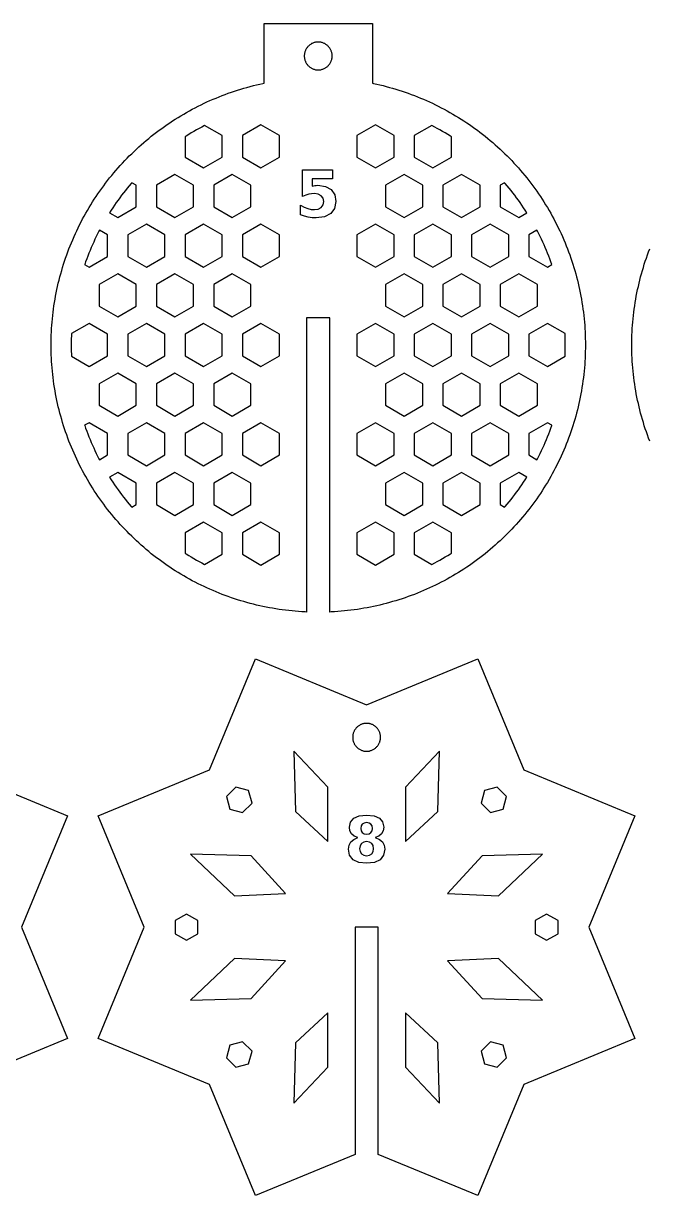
# Model space of a CAD drawing. Header units: millimetres. Extents: x 0 to 439, y -239 to 0.
# Drawn here: x 217.4 to 298.3, y -233.3 to -82 of the extents above; entities that cross this region are included whole.
import ezdxf

# ---------------------------------------------------------------- set-up
doc = ezdxf.new("R2010")
doc.units = ezdxf.units.MM
doc.layers.add('CUT', color=1, linetype='Continuous')
doc.layers.add('ENGRAVE', color=7, linetype='Continuous')

msp = doc.modelspace()

# ---------------------------------------------------------------- linework, layer by layer
at = {"layer": 'CUT'}
for points in [[(289.96, -125.19), (289.94, -125.62), (289.91, -126.04), (289.87, -126.46), (289.83, -126.88), (289.79, -127.3), (289.74, -127.72), (289.69, -128.14), (289.63, -128.56), (289.56, -128.98), (289.49, -129.4), (289.42, -129.81), (289.34, -130.23), (289.25, -130.65), (289.16, -131.06), (289.07, -131.47), (288.97, -131.88), (288.86, -132.29), (288.75, -132.7), (288.63, -133.11), (288.51, -133.51), (288.39, -133.92), (288.26, -134.32), (288.12, -134.72), (287.98, -135.12), (287.84, -135.52), (287.69, -135.92), (287.53, -136.31), (287.37, -136.7), (287.21, -137.09), (287.04, -137.48), (286.87, -137.87), (286.69, -138.25), (286.5, -138.63), (286.32, -139.01), (286.12, -139.39), (285.93, -139.76), (285.72, -140.14), (285.52, -140.5), (285.31, -140.87), (285.09, -141.24), (284.87, -141.6), (284.65, -141.96), (284.42, -142.31), (284.19, -142.67), (283.95, -143.02), (283.71, -143.37), (283.46, -143.71), (283.21, -144.05), (282.96, -144.39), (282.7, -144.73), (282.44, -145.06), (282.17, -145.39), (281.9, -145.71), (281.62, -146.03), (281.35, -146.35), (281.06, -146.67), (280.78, -146.98), (280.49, -147.29), (280.19, -147.59), (279.9, -147.9), (279.59, -148.19), (279.29, -148.49), (278.98, -148.78), (278.67, -149.06), (278.35, -149.35), (278.03, -149.62), (277.71, -149.9), (277.39, -150.17), (277.06, -150.44), (276.73, -150.7), (276.39, -150.96), (276.05, -151.21), (275.71, -151.46), (275.37, -151.71), (275.02, -151.95), (274.67, -152.19), (274.31, -152.42), (273.96, -152.65), (273.6, -152.87), (273.24, -153.09), (272.87, -153.31), (272.5, -153.52), (272.14, -153.72), (271.76, -153.93), (271.39, -154.12), (271.01, -154.32), (270.63, -154.5), (270.25, -154.69), (269.87, -154.87), (269.48, -155.04), (269.09, -155.21), (268.7, -155.37), (268.31, -155.53), (267.92, -155.69), (267.52, -155.84), (267.12, -155.98), (266.72, -156.12), (266.32, -156.26), (265.92, -156.39), (265.51, -156.51), (265.11, -156.63), (264.7, -156.75), (264.29, -156.86), (263.88, -156.97), (263.47, -157.07), (263.06, -157.16), (262.65, -157.25), (262.23, -157.34), (261.81, -157.42), (261.4, -157.49), (260.98, -157.56), (260.56, -157.63), (260.14, -157.69), (259.72, -157.74), (259.3, -157.79), (258.88, -157.83), (258.46, -157.87), (258.04, -157.91), (257.62, -157.94), (257.19, -157.96), (257, -157.97), (257, -120), (254, -120), (254, -157.97), (253.81, -157.96), (253.38, -157.94), (252.96, -157.91), (252.54, -157.87), (252.12, -157.83), (251.7, -157.79), (251.28, -157.74), (250.86, -157.69), (250.44, -157.63), (250.02, -157.56), (249.6, -157.49), (249.19, -157.42), (248.77, -157.34), (248.35, -157.25), (247.94, -157.16), (247.53, -157.07), (247.12, -156.97), (246.71, -156.86), (246.3, -156.75), (245.89, -156.63), (245.49, -156.51), (245.08, -156.39), (244.68, -156.26), (244.28, -156.12), (243.88, -155.98), (243.48, -155.84), (243.08, -155.69), (242.69, -155.53), (242.3, -155.37), (241.91, -155.21), (241.52, -155.04), (241.13, -154.87), (240.75, -154.69), (240.37, -154.5), (239.99, -154.32), (239.61, -154.12), (239.24, -153.93), (238.86, -153.72), (238.5, -153.52), (238.13, -153.31), (237.76, -153.09), (237.4, -152.87), (237.04, -152.65), (236.69, -152.42), (236.33, -152.19), (235.98, -151.95), (235.63, -151.71), (235.29, -151.46), (234.95, -151.21), (234.61, -150.96), (234.27, -150.7), (233.94, -150.44), (233.61, -150.17), (233.29, -149.9), (232.97, -149.62), (232.65, -149.35), (232.33, -149.06), (232.02, -148.78), (231.71, -148.49), (231.41, -148.19), (231.1, -147.9), (230.81, -147.59), (230.51, -147.29), (230.22, -146.98), (229.94, -146.67), (229.65, -146.35), (229.38, -146.03), (229.1, -145.71), (228.83, -145.39), (228.56, -145.06), (228.3, -144.73), (228.04, -144.39), (227.79, -144.05), (227.54, -143.71), (227.29, -143.37), (227.05, -143.02), (226.81, -142.67), (226.58, -142.31), (226.35, -141.96), (226.13, -141.6), (225.91, -141.24), (225.69, -140.87), (225.48, -140.5), (225.28, -140.14), (225.07, -139.76), (224.88, -139.39), (224.68, -139.01), (224.5, -138.63), (224.31, -138.25), (224.13, -137.87), (223.96, -137.48), (223.79, -137.09), (223.63, -136.7), (223.47, -136.31), (223.31, -135.92), (223.16, -135.52), (223.02, -135.12), (222.88, -134.72), (222.74, -134.32), (222.61, -133.92), (222.49, -133.51), (222.37, -133.11), (222.25, -132.7), (222.14, -132.29), (222.03, -131.88), (221.93, -131.47), (221.84, -131.06), (221.75, -130.65), (221.66, -130.23), (221.58, -129.81), (221.51, -129.4), (221.44, -128.98), (221.37, -128.56), (221.31, -128.14), (221.26, -127.72), (221.21, -127.3), (221.17, -126.88), (221.13, -126.46), (221.09, -126.04), (221.06, -125.62), (221.04, -125.19), (221.02, -124.77), (221.01, -124.35), (221, -123.92), (221, -123.5), (221, -123.08), (221.01, -122.65), (221.02, -122.23), (221.04, -121.81), (221.06, -121.38), (221.09, -120.96), (221.13, -120.54), (221.17, -120.12), (221.21, -119.7), (221.26, -119.28), (221.31, -118.86), (221.37, -118.44), (221.44, -118.02), (221.51, -117.6), (221.58, -117.19), (221.66, -116.77), (221.75, -116.35), (221.84, -115.94), (221.93, -115.53), (222.03, -115.12), (222.14, -114.71), (222.25, -114.3), (222.37, -113.89), (222.49, -113.49), (222.61, -113.08), (222.74, -112.68), (222.88, -112.28), (223.02, -111.88), (223.16, -111.48), (223.31, -111.08), (223.47, -110.69), (223.63, -110.3), (223.79, -109.91), (223.96, -109.52), (224.13, -109.13), (224.31, -108.75), (224.5, -108.37), (224.68, -107.99), (224.88, -107.61), (225.07, -107.24), (225.28, -106.86), (225.48, -106.5), (225.69, -106.13), (225.91, -105.76), (226.13, -105.4), (226.35, -105.04), (226.58, -104.69), (226.81, -104.33), (227.05, -103.98), (227.29, -103.63), (227.54, -103.29), (227.79, -102.95), (228.04, -102.61), (228.3, -102.27), (228.56, -101.94), (228.83, -101.61), (229.1, -101.29), (229.38, -100.97), (229.65, -100.65), (229.94, -100.33), (230.22, -100.02), (230.51, -99.71), (230.81, -99.41), (231.1, -99.1), (231.41, -98.81), (231.71, -98.51), (232.02, -98.22), (232.33, -97.94), (232.65, -97.65), (232.97, -97.38), (233.29, -97.1), (233.61, -96.83), (233.94, -96.56), (234.27, -96.3), (234.61, -96.04), (234.95, -95.79), (235.29, -95.54), (235.63, -95.29), (235.98, -95.05), (236.33, -94.81), (236.69, -94.58), (237.04, -94.35), (237.4, -94.13), (237.76, -93.91), (238.13, -93.69), (238.5, -93.48), (238.86, -93.28), (239.24, -93.07), (239.61, -92.88), (239.99, -92.68), (240.37, -92.5), (240.75, -92.31), (241.13, -92.13), (241.52, -91.96), (241.91, -91.79), (242.3, -91.63), (242.69, -91.47), (243.08, -91.31), (243.48, -91.16), (243.88, -91.02), (244.28, -90.88), (244.68, -90.74), (245.08, -90.61), (245.49, -90.49), (245.89, -90.37), (246.3, -90.25), (246.71, -90.14), (247.12, -90.03), (247.53, -89.93), (247.94, -89.84), (248.35, -89.75), (248.5, -89.72), (248.5, -82), (262.5, -82), (262.5, -89.72), (262.65, -89.75), (263.06, -89.84), (263.47, -89.93), (263.88, -90.03), (264.29, -90.14), (264.7, -90.25), (265.11, -90.37), (265.51, -90.49), (265.92, -90.61), (266.32, -90.74), (266.72, -90.88), (267.12, -91.02), (267.52, -91.16), (267.92, -91.31), (268.31, -91.47), (268.7, -91.63), (269.09, -91.79), (269.48, -91.96), (269.87, -92.13), (270.25, -92.31), (270.63, -92.5), (271.01, -92.68), (271.39, -92.88), (271.76, -93.07), (272.14, -93.28), (272.5, -93.48), (272.87, -93.69), (273.24, -93.91), (273.6, -94.13), (273.96, -94.35), (274.31, -94.58), (274.67, -94.81), (275.02, -95.05), (275.37, -95.29), (275.71, -95.54), (276.05, -95.79), (276.39, -96.04), (276.73, -96.3), (277.06, -96.56), (277.39, -96.83), (277.71, -97.1), (278.03, -97.38), (278.35, -97.65), (278.67, -97.94), (278.98, -98.22), (279.29, -98.51), (279.59, -98.81), (279.9, -99.1), (280.19, -99.41), (280.49, -99.71), (280.78, -100.02), (281.06, -100.33), (281.35, -100.65), (281.62, -100.97), (281.9, -101.29), (282.17, -101.61), (282.44, -101.94), (282.7, -102.27), (282.96, -102.61), (283.21, -102.95), (283.46, -103.29), (283.71, -103.63), (283.95, -103.98), (284.19, -104.33), (284.42, -104.69), (284.65, -105.04), (284.87, -105.4), (285.09, -105.76), (285.31, -106.13), (285.52, -106.5), (285.72, -106.86), (285.93, -107.24), (286.12, -107.61), (286.32, -107.99), (286.5, -108.37), (286.69, -108.75), (286.87, -109.13), (287.04, -109.52), (287.21, -109.91), (287.37, -110.3), (287.53, -110.69), (287.69, -111.08), (287.84, -111.48), (287.98, -111.88), (288.12, -112.28), (288.26, -112.68), (288.39, -113.08), (288.51, -113.49), (288.63, -113.89), (288.75, -114.3), (288.86, -114.71), (288.97, -115.12), (289.07, -115.53), (289.16, -115.94), (289.25, -116.35), (289.34, -116.77), (289.42, -117.19), (289.49, -117.6), (289.56, -118.02), (289.63, -118.44), (289.69, -118.86), (289.74, -119.28), (289.79, -119.7), (289.83, -120.12), (289.87, -120.54), (289.91, -120.96), (289.94, -121.38), (289.96, -121.81), (289.98, -122.23), (289.99, -122.65), (290, -123.08), (290, -123.5), (290, -123.92), (289.99, -124.35), (289.98, -124.77), (289.96, -125.19)], [(257.3, -86.11), (257.29, -86.02), (257.28, -85.94), (257.27, -85.85), (257.25, -85.76), (257.22, -85.68), (257.19, -85.59), (257.16, -85.51), (257.13, -85.43), (257.09, -85.35), (257.04, -85.27), (257, -85.2), (256.95, -85.13), (256.89, -85.06), (256.83, -84.99), (256.77, -84.93), (256.71, -84.87), (256.64, -84.81), (256.57, -84.75), (256.5, -84.7), (256.43, -84.66), (256.35, -84.61), (256.27, -84.57), (256.19, -84.54), (256.11, -84.51), (256.02, -84.48), (255.94, -84.45), (255.85, -84.43), (255.76, -84.42), (255.68, -84.41), (255.59, -84.4), (255.5, -84.4), (255.41, -84.4), (255.32, -84.41), (255.24, -84.42), (255.15, -84.43), (255.06, -84.45), (254.98, -84.48), (254.89, -84.51), (254.81, -84.54), (254.73, -84.57), (254.65, -84.61), (254.57, -84.66), (254.5, -84.7), (254.43, -84.75), (254.36, -84.81), (254.29, -84.87), (254.23, -84.93), (254.17, -84.99), (254.11, -85.06), (254.05, -85.13), (254, -85.2), (253.96, -85.27), (253.91, -85.35), (253.87, -85.43), (253.84, -85.51), (253.81, -85.59), (253.78, -85.68), (253.75, -85.76), (253.73, -85.85), (253.72, -85.94), (253.71, -86.02), (253.7, -86.11), (253.7, -86.2), (253.7, -86.29), (253.71, -86.38), (253.72, -86.46), (253.73, -86.55), (253.75, -86.64), (253.78, -86.72), (253.81, -86.81), (253.84, -86.89), (253.87, -86.97), (253.91, -87.05), (253.96, -87.13), (254, -87.2), (254.05, -87.27), (254.11, -87.34), (254.17, -87.41), (254.23, -87.47), (254.29, -87.53), (254.36, -87.59), (254.43, -87.65), (254.5, -87.7), (254.57, -87.74), (254.65, -87.79), (254.73, -87.83), (254.81, -87.86), (254.89, -87.89), (254.98, -87.92), (255.06, -87.95), (255.15, -87.97), (255.24, -87.98), (255.32, -87.99), (255.41, -88), (255.5, -88), (255.59, -88), (255.68, -87.99), (255.76, -87.98), (255.85, -87.97), (255.94, -87.95), (256.02, -87.92), (256.11, -87.89), (256.19, -87.86), (256.27, -87.83), (256.35, -87.79), (256.43, -87.74), (256.5, -87.7), (256.57, -87.65), (256.64, -87.59), (256.71, -87.53), (256.77, -87.47), (256.83, -87.41), (256.89, -87.34), (256.95, -87.27), (257, -87.2), (257.04, -87.13), (257.09, -87.05), (257.13, -86.97), (257.16, -86.89), (257.19, -86.81), (257.22, -86.72), (257.25, -86.64), (257.27, -86.55), (257.28, -86.46), (257.29, -86.38), (257.3, -86.29), (257.3, -86.2), (257.3, -86.11)], [(238.43, -96.55), (238.3, -96.63), (238.3, -99.25), (240.7, -100.64), (243.1, -99.25), (243.1, -96.48), (240.83, -95.17), (240.81, -95.18), (240.46, -95.37), (240.12, -95.55), (239.78, -95.74), (239.44, -95.94), (239.1, -96.14), (238.77, -96.34), (238.43, -96.55)], [(248.1, -95.09), (245.7, -96.48), (245.7, -99.25), (248.1, -100.64), (250.5, -99.25), (250.5, -97.87), (250.5, -96.48), (248.1, -95.09)], [(262.9, -95.09), (260.5, -96.48), (260.5, -99.25), (262.9, -100.64), (265.3, -99.25), (265.3, -96.48), (262.9, -95.09)], [(270.17, -95.17), (267.9, -96.48), (267.9, -99.25), (270.3, -100.64), (272.7, -99.25), (272.7, -96.63), (272.57, -96.55), (272.23, -96.34), (271.9, -96.14), (271.56, -95.94), (271.22, -95.74), (270.88, -95.55), (270.54, -95.37), (270.19, -95.18), (270.17, -95.17)], [(228.76, -106.1), (228.55, -106.43), (228.55, -106.44), (229.6, -107.05), (232, -105.66), (232, -102.89), (231.43, -102.56), (231.35, -102.66), (231.09, -102.96), (230.84, -103.26), (230.59, -103.57), (230.35, -103.87), (230.11, -104.18), (229.88, -104.5), (229.65, -104.81), (229.42, -105.13), (229.2, -105.45), (228.98, -105.78), (228.76, -106.1)], [(237, -101.5), (234.6, -102.89), (234.6, -105.66), (237, -107.05), (239.4, -105.66), (239.4, -102.89), (237, -101.5)], [(242, -102.89), (242, -105.66), (244.4, -107.05), (246.8, -105.66), (246.8, -102.89), (244.4, -101.5), (242, -102.89)], [(266.6, -101.5), (264.2, -102.89), (264.2, -105.66), (266.6, -107.05), (269, -105.66), (269, -102.89), (266.6, -101.5)], [(274, -101.5), (271.6, -102.89), (271.6, -105.66), (274, -107.05), (276.4, -105.66), (276.4, -102.89), (274, -101.5)], [(279.65, -102.66), (279.57, -102.56), (279, -102.89), (279, -105.66), (281.4, -107.05), (282.45, -106.44), (282.45, -106.43), (282.24, -106.1), (282.02, -105.78), (281.8, -105.45), (281.58, -105.13), (281.35, -104.81), (281.12, -104.5), (280.89, -104.18), (280.65, -103.87), (280.41, -103.57), (280.16, -103.26), (279.91, -102.96), (279.65, -102.66)], [(225.46, -112.75), (225.34, -113.12), (225.33, -113.13), (225.9, -113.45), (228.3, -112.07), (228.3, -109.3), (227.25, -108.69), (227.18, -108.81), (227.01, -109.16), (226.83, -109.51), (226.66, -109.86), (226.5, -110.22), (226.34, -110.57), (226.18, -110.93), (226.03, -111.29), (225.88, -111.65), (225.74, -112.02), (225.6, -112.39), (225.46, -112.75)], [(233.3, -107.91), (230.9, -109.3), (230.9, -112.07), (233.3, -113.45), (235.7, -112.07), (235.7, -109.3), (233.3, -107.91)], [(238.3, -109.3), (238.3, -112.07), (240.7, -113.45), (243.1, -112.07), (243.1, -109.3), (240.7, -107.91), (238.3, -109.3)], [(248.1, -107.91), (245.7, -109.3), (245.7, -112.07), (248.1, -113.45), (250.5, -112.07), (250.5, -110.68), (250.5, -109.3), (248.1, -107.91)], [(262.9, -107.91), (260.5, -109.3), (260.5, -112.07), (262.9, -113.45), (265.3, -112.07), (265.3, -109.3), (262.9, -107.91)], [(270.3, -107.91), (267.9, -109.3), (267.9, -112.07), (270.3, -113.45), (272.7, -112.07), (272.7, -109.3), (270.3, -107.91)], [(277.7, -107.91), (275.3, -109.3), (275.3, -112.07), (277.7, -113.45), (280.1, -112.07), (280.1, -109.3), (277.7, -107.91)], [(283.82, -108.81), (283.75, -108.69), (282.7, -109.3), (282.7, -112.07), (285.1, -113.45), (285.67, -113.13), (285.66, -113.12), (285.54, -112.75), (285.4, -112.39), (285.26, -112.02), (285.12, -111.65), (284.97, -111.29), (284.82, -110.93), (284.66, -110.57), (284.5, -110.22), (284.34, -109.86), (284.17, -109.51), (283.99, -109.16), (283.82, -108.81)], [(229.6, -114.32), (227.2, -115.71), (227.2, -118.48), (229.6, -119.86), (232, -118.48), (232, -115.71), (229.6, -114.32)], [(237, -114.32), (234.6, -115.71), (234.6, -118.48), (237, -119.86), (239.4, -118.48), (239.4, -115.71), (237, -114.32)], [(244.4, -114.32), (242, -115.71), (242, -118.48), (244.4, -119.86), (246.8, -118.48), (246.8, -115.71), (244.4, -114.32)], [(266.6, -114.32), (264.2, -115.71), (264.2, -118.48), (266.6, -119.86), (269, -118.48), (269, -115.71), (266.6, -114.32)], [(271.6, -115.71), (271.6, -118.48), (274, -119.86), (276.4, -118.48), (276.4, -115.71), (274, -114.32), (271.6, -115.71)], [(281.4, -114.32), (279, -115.71), (279, -118.48), (281.4, -119.86), (283.8, -118.48), (283.8, -115.71), (281.4, -114.32)], [(223.61, -124.28), (223.62, -124.67), (223.63, -124.96), (225.9, -126.27), (228.3, -124.89), (228.3, -122.11), (225.9, -120.73), (223.63, -122.04), (223.62, -122.33), (223.61, -122.72), (223.6, -123.11), (223.6, -123.5), (223.6, -123.89), (223.61, -124.28)], [(233.3, -120.73), (230.9, -122.11), (230.9, -124.89), (233.3, -126.27), (235.7, -124.89), (235.7, -122.11), (233.3, -120.73)], [(240.7, -120.73), (238.3, -122.11), (238.3, -124.89), (240.7, -126.27), (243.1, -124.89), (243.1, -122.11), (240.7, -120.73)], [(245.7, -122.11), (245.7, -124.89), (248.1, -126.27), (250.5, -124.89), (250.5, -123.5), (250.5, -122.11), (248.1, -120.73), (245.7, -122.11)], [(262.9, -120.73), (260.5, -122.11), (260.5, -124.89), (262.9, -126.27), (265.3, -124.89), (265.3, -122.11), (262.9, -120.73)], [(270.3, -120.73), (267.9, -122.11), (267.9, -124.89), (270.3, -126.27), (272.7, -124.89), (272.7, -122.11), (270.3, -120.73)], [(277.7, -120.73), (275.3, -122.11), (275.3, -124.89), (277.7, -126.27), (280.1, -124.89), (280.1, -122.11), (277.7, -120.73)], [(287.37, -122.04), (285.1, -120.73), (282.7, -122.11), (282.7, -124.89), (285.1, -126.27), (287.37, -124.96), (287.38, -124.67), (287.39, -124.28), (287.4, -123.89), (287.4, -123.5), (287.4, -123.11), (287.39, -122.72), (287.38, -122.33), (287.37, -122.04)], [(229.6, -127.14), (227.2, -128.52), (227.2, -131.29), (229.6, -132.68), (232, -131.29), (232, -128.52), (229.6, -127.14)], [(234.6, -128.52), (234.6, -131.29), (237, -132.68), (239.4, -131.29), (239.4, -128.52), (237, -127.14), (234.6, -128.52)], [(244.4, -127.14), (242, -128.52), (242, -131.29), (244.4, -132.68), (246.8, -131.29), (246.8, -128.52), (244.4, -127.14)], [(266.6, -127.14), (264.2, -128.52), (264.2, -131.29), (266.6, -132.68), (269, -131.29), (269, -128.52), (266.6, -127.14)], [(274, -127.14), (271.6, -128.52), (271.6, -131.29), (274, -132.68), (276.4, -131.29), (276.4, -128.52), (274, -127.14)], [(281.4, -127.14), (279, -128.52), (279, -131.29), (281.4, -132.68), (283.8, -131.29), (283.8, -128.52), (281.4, -127.14)], [(226.83, -137.49), (227.01, -137.84), (227.18, -138.19), (227.25, -138.31), (228.3, -137.7), (228.3, -134.93), (225.9, -133.55), (225.33, -133.87), (225.34, -133.88), (225.46, -134.25), (225.6, -134.61), (225.74, -134.98), (225.88, -135.35), (226.03, -135.71), (226.18, -136.07), (226.34, -136.43), (226.5, -136.78), (226.66, -137.14), (226.83, -137.49)], [(233.3, -133.55), (230.9, -134.93), (230.9, -137.7), (233.3, -139.09), (235.7, -137.7), (235.7, -134.93), (233.3, -133.55)], [(240.7, -133.55), (238.3, -134.93), (238.3, -137.7), (240.7, -139.09), (243.1, -137.7), (243.1, -134.93), (240.7, -133.55)], [(248.1, -133.55), (245.7, -134.93), (245.7, -137.7), (248.1, -139.09), (250.5, -137.7), (250.5, -136.32), (250.5, -134.93), (248.1, -133.55)], [(262.9, -133.55), (260.5, -134.93), (260.5, -137.7), (262.9, -139.09), (265.3, -137.7), (265.3, -134.93), (262.9, -133.55)], [(270.3, -133.55), (267.9, -134.93), (267.9, -137.7), (270.3, -139.09), (272.7, -137.7), (272.7, -134.93), (270.3, -133.55)], [(277.7, -133.55), (275.3, -134.93), (275.3, -137.7), (277.7, -139.09), (280.1, -137.7), (280.1, -134.93), (277.7, -133.55)], [(285.67, -133.87), (285.1, -133.55), (282.7, -134.93), (282.7, -137.7), (283.75, -138.31), (283.82, -138.19), (283.99, -137.84), (284.17, -137.49), (284.34, -137.14), (284.5, -136.78), (284.66, -136.43), (284.82, -136.07), (284.97, -135.71), (285.12, -135.35), (285.26, -134.98), (285.4, -134.61), (285.54, -134.25), (285.66, -133.88), (285.67, -133.87)], [(230.84, -143.74), (231.09, -144.04), (231.35, -144.34), (231.43, -144.44), (232, -144.11), (232, -141.34), (229.6, -139.95), (228.55, -140.56), (228.55, -140.57), (228.76, -140.9), (228.98, -141.22), (229.2, -141.55), (229.42, -141.87), (229.65, -142.19), (229.88, -142.5), (230.11, -142.82), (230.35, -143.13), (230.59, -143.43), (230.84, -143.74)], [(237, -139.95), (234.6, -141.34), (234.6, -144.11), (237, -145.5), (239.4, -144.11), (239.4, -141.34), (237, -139.95)], [(244.4, -139.95), (242, -141.34), (242, -144.11), (244.4, -145.5), (246.8, -144.11), (246.8, -141.34), (244.4, -139.95)], [(264.2, -141.34), (264.2, -144.11), (266.6, -145.5), (269, -144.11), (269, -141.34), (266.6, -139.95), (264.2, -141.34)], [(274, -139.95), (271.6, -141.34), (271.6, -144.11), (274, -145.5), (276.4, -144.11), (276.4, -141.34), (274, -139.95)], [(282.45, -140.57), (282.45, -140.56), (281.4, -139.95), (279, -141.34), (279, -144.11), (279.57, -144.44), (279.65, -144.34), (279.91, -144.04), (280.16, -143.74), (280.41, -143.43), (280.65, -143.13), (280.89, -142.82), (281.12, -142.5), (281.35, -142.19), (281.58, -141.87), (281.8, -141.55), (282.02, -141.22), (282.24, -140.9), (282.45, -140.57)], [(240.46, -151.63), (240.81, -151.82), (240.83, -151.83), (243.1, -150.52), (243.1, -147.75), (240.7, -146.36), (238.3, -147.75), (238.3, -150.37), (238.43, -150.45), (238.77, -150.66), (239.1, -150.86), (239.44, -151.06), (239.78, -151.26), (240.12, -151.45), (240.46, -151.63)], [(248.1, -146.36), (245.7, -147.75), (245.7, -150.52), (248.1, -151.91), (250.5, -150.52), (250.5, -149.13), (250.5, -147.75), (248.1, -146.36)], [(262.9, -146.36), (260.5, -147.75), (260.5, -150.52), (262.9, -151.91), (265.3, -150.52), (265.3, -147.75), (262.9, -146.36)], [(271.56, -151.06), (271.9, -150.86), (272.23, -150.66), (272.57, -150.45), (272.7, -150.37), (272.7, -147.75), (270.3, -146.36), (267.9, -147.75), (267.9, -150.52), (270.17, -151.83), (270.19, -151.82), (270.54, -151.63), (270.88, -151.45), (271.22, -151.26), (271.56, -151.06)], [(202.81, -233.29), (188.45, -227.35), (174.1, -233.29), (168.16, -218.94), (153.81, -213), (159.75, -198.65), (153.81, -184.29), (168.16, -178.35), (174.1, -164), (186.95, -169.32), (186.95, -198.65), (189.95, -198.65), (189.95, -169.32), (202.81, -164), (208.75, -178.35), (223.1, -184.29), (217.16, -198.65), (223.1, -213), (208.75, -218.94), (202.81, -233.29)], [(263.25, -227.97), (263.25, -198.65), (260.25, -198.65), (260.25, -227.97), (247.39, -233.29), (241.45, -218.94), (227.1, -213), (233.04, -198.65), (227.1, -184.29), (241.45, -178.35), (247.39, -164), (261.75, -169.94), (276.1, -164), (282.04, -178.35), (296.39, -184.29), (290.45, -198.65), (296.39, -213), (282.04, -218.94), (276.1, -233.29), (263.25, -227.97)], [(263.54, -174.05), (263.54, -173.96), (263.53, -173.88), (263.51, -173.79), (263.49, -173.7), (263.47, -173.62), (263.44, -173.53), (263.41, -173.45), (263.37, -173.37), (263.33, -173.29), (263.29, -173.21), (263.24, -173.14), (263.19, -173.07), (263.14, -173), (263.08, -172.93), (263.02, -172.87), (262.95, -172.81), (262.89, -172.75), (262.82, -172.69), (262.75, -172.64), (262.67, -172.6), (262.59, -172.55), (262.51, -172.51), (262.43, -172.48), (262.35, -172.45), (262.27, -172.42), (262.18, -172.39), (262.1, -172.37), (262.01, -172.36), (261.92, -172.35), (261.83, -172.34), (261.75, -172.34), (261.66, -172.34), (261.57, -172.35), (261.48, -172.36), (261.39, -172.37), (261.31, -172.39), (261.22, -172.42), (261.14, -172.45), (261.06, -172.48), (260.98, -172.51), (260.9, -172.55), (260.82, -172.6), (260.75, -172.64), (260.67, -172.69), (260.6, -172.75), (260.54, -172.81), (260.47, -172.87), (260.41, -172.93), (260.35, -173), (260.3, -173.07), (260.25, -173.14), (260.2, -173.21), (260.16, -173.29), (260.12, -173.37), (260.08, -173.45), (260.05, -173.53), (260.02, -173.62), (260, -173.7), (259.98, -173.79), (259.96, -173.88), (259.95, -173.96), (259.95, -174.05), (259.95, -174.14), (259.95, -174.23), (259.95, -174.32), (259.96, -174.4), (259.98, -174.49), (260, -174.58), (260.02, -174.66), (260.05, -174.75), (260.08, -174.83), (260.12, -174.91), (260.16, -174.99), (260.2, -175.07), (260.25, -175.14), (260.3, -175.21), (260.35, -175.28), (260.41, -175.35), (260.47, -175.41), (260.54, -175.47), (260.6, -175.53), (260.67, -175.59), (260.75, -175.64), (260.82, -175.68), (260.9, -175.73), (260.98, -175.77), (261.06, -175.8), (261.14, -175.83), (261.22, -175.86), (261.31, -175.89), (261.39, -175.91), (261.48, -175.92), (261.57, -175.93), (261.66, -175.94), (261.75, -175.94), (261.83, -175.94), (261.92, -175.93), (262.01, -175.92), (262.1, -175.91), (262.18, -175.89), (262.27, -175.86), (262.35, -175.83), (262.43, -175.8), (262.51, -175.77), (262.59, -175.73), (262.67, -175.68), (262.75, -175.64), (262.82, -175.59), (262.89, -175.53), (262.95, -175.47), (263.02, -175.41), (263.08, -175.35), (263.14, -175.28), (263.19, -175.21), (263.24, -175.14), (263.29, -175.07), (263.33, -174.99), (263.37, -174.91), (263.41, -174.83), (263.44, -174.75), (263.47, -174.66), (263.49, -174.58), (263.51, -174.49), (263.53, -174.4), (263.54, -174.32), (263.54, -174.23), (263.55, -174.14), (263.54, -174.05)], [(256.75, -180.58), (252.33, -175.91), (252.55, -183.73), (256.75, -187.57), (256.75, -180.58)], [(270.94, -183.73), (271.16, -175.91), (266.75, -180.58), (266.75, -187.57), (270.94, -183.73)], [(244.1, -183.41), (245.74, -183.85), (246.95, -182.64), (246.51, -181), (244.87, -180.56), (243.66, -181.77), (244.1, -183.41)], [(276.98, -181), (276.54, -182.64), (277.75, -183.85), (279.39, -183.41), (279.83, -181.77), (278.63, -180.56), (276.98, -181)], [(246.83, -189.45), (239.01, -189.23), (244.69, -194.6), (251.28, -194.31), (246.83, -189.45)], [(278.8, -194.6), (284.48, -189.23), (276.66, -189.45), (272.21, -194.31), (278.8, -194.6)], [(238.5, -200.34), (239.97, -199.49), (239.97, -197.8), (238.5, -196.95), (237.02, -197.8), (237.02, -199.49), (238.5, -200.34)], [(285, -196.95), (283.52, -197.8), (283.52, -199.49), (285, -200.34), (286.47, -199.49), (286.47, -197.8), (285, -196.95)], [(244.69, -202.69), (239.01, -208.06), (246.83, -207.84), (251.28, -202.98), (244.69, -202.69)], [(276.66, -207.84), (284.48, -208.06), (278.8, -202.69), (272.21, -202.98), (276.66, -207.84)], [(252.33, -221.38), (256.75, -216.71), (256.75, -209.72), (252.55, -213.56), (252.33, -221.38)], [(271.16, -221.38), (270.94, -213.56), (266.75, -209.72), (266.75, -216.71), (271.16, -221.38)], [(246.51, -216.29), (246.95, -214.65), (245.74, -213.44), (244.1, -213.88), (243.66, -215.53), (244.87, -216.73), (246.51, -216.29)], [(279.39, -213.88), (277.75, -213.44), (276.54, -214.65), (276.98, -216.29), (278.63, -216.73), (279.83, -215.53), (279.39, -213.88)]]:
    msp.add_lwpolyline(points, close=True, dxfattribs=at)
msp.add_lwpolyline([(298.31, -135.92), (298.16, -135.52), (298.02, -135.12), (297.88, -134.72), (297.74, -134.32), (297.61, -133.92), (297.49, -133.51), (297.37, -133.11), (297.25, -132.7), (297.14, -132.29), (297.03, -131.88), (296.93, -131.47), (296.84, -131.06), (296.75, -130.65), (296.66, -130.23), (296.58, -129.81), (296.51, -129.4), (296.44, -128.98), (296.37, -128.56), (296.31, -128.14), (296.26, -127.72), (296.21, -127.3), (296.17, -126.88), (296.13, -126.46), (296.09, -126.04), (296.06, -125.62), (296.04, -125.19), (296.02, -124.77), (296.01, -124.35), (296, -123.92), (296, -123.5), (296, -123.08), (296.01, -122.65), (296.02, -122.23), (296.04, -121.81), (296.06, -121.38), (296.09, -120.96), (296.13, -120.54), (296.17, -120.12), (296.21, -119.7), (296.26, -119.28), (296.31, -118.86), (296.37, -118.44), (296.44, -118.02), (296.51, -117.6), (296.58, -117.19), (296.66, -116.77), (296.75, -116.35), (296.84, -115.94), (296.93, -115.53), (297.03, -115.12), (297.14, -114.71), (297.25, -114.3), (297.37, -113.89), (297.49, -113.49), (297.61, -113.08), (297.74, -112.68), (297.88, -112.28), (298.02, -111.88), (298.16, -111.48), (298.31, -111.08)], dxfattribs=at)
at = {"layer": 'ENGRAVE'}
for points in [[(257.35, -100.9), (257.35, -102.05), (254.7, -102.05), (254.7, -102.99), (254.88, -102.95), (255.06, -102.92), (255.25, -102.9), (255.44, -102.89), (256.43, -103.03), (257.17, -103.45), (257.63, -104.11), (257.79, -105), (257.62, -105.88), (257.11, -106.54), (256.31, -106.96), (255.24, -107.1), (254.73, -107.07), (254.22, -107), (253.71, -106.87), (253.21, -106.7), (253.21, -105.46), (253.7, -105.71), (254.15, -105.89), (254.59, -106), (255, -106.03), (255.5, -105.96), (255.89, -105.75), (256.14, -105.43), (256.22, -105), (256.14, -104.57), (255.89, -104.24), (255.5, -104.03), (255, -103.96), (254.65, -103.99), (254.27, -104.05), (253.88, -104.16), (253.45, -104.32), (253.45, -100.9), (257.35, -100.9)], [(259.6, -186.21), (259.53, -185.74), (259.67, -185.08), (260.09, -184.59), (260.79, -184.29), (261.75, -184.19), (262.71, -184.29), (263.4, -184.59), (263.82, -185.07), (263.96, -185.74), (263.89, -186.21), (263.69, -186.59), (263.34, -186.89), (262.86, -187.09), (263.4, -187.32), (263.78, -187.64), (264.01, -188.07), (264.09, -188.59), (263.94, -189.37), (263.5, -189.94), (262.77, -190.28), (261.75, -190.39), (260.73, -190.28), (259.99, -189.94), (259.55, -189.37), (259.4, -188.59), (259.48, -188.07), (259.71, -187.64), (260.09, -187.32), (260.63, -187.09), (260.15, -186.89), (259.81, -186.59), (259.6, -186.21)], [(261.04, -186.21), (261.19, -186.45), (261.43, -186.59), (261.75, -186.64), (262.07, -186.59), (262.31, -186.45), (262.45, -186.21), (262.5, -185.9), (262.45, -185.58), (262.31, -185.35), (262.07, -185.21), (261.75, -185.16), (261.43, -185.21), (261.19, -185.35), (261.04, -185.59), (260.99, -185.9), (261.04, -186.21)], [(261.09, -187.84), (260.91, -188.13), (260.85, -188.52), (260.91, -188.9), (261.09, -189.19), (261.37, -189.36), (261.75, -189.42), (262.13, -189.36), (262.41, -189.19), (262.58, -188.9), (262.64, -188.52), (262.58, -188.12), (262.41, -187.84), (262.13, -187.66), (261.75, -187.6), (261.37, -187.66), (261.09, -187.84)]]:
    msp.add_lwpolyline(points, close=True, dxfattribs=at)

doc.saveas('drawing.dxf')
